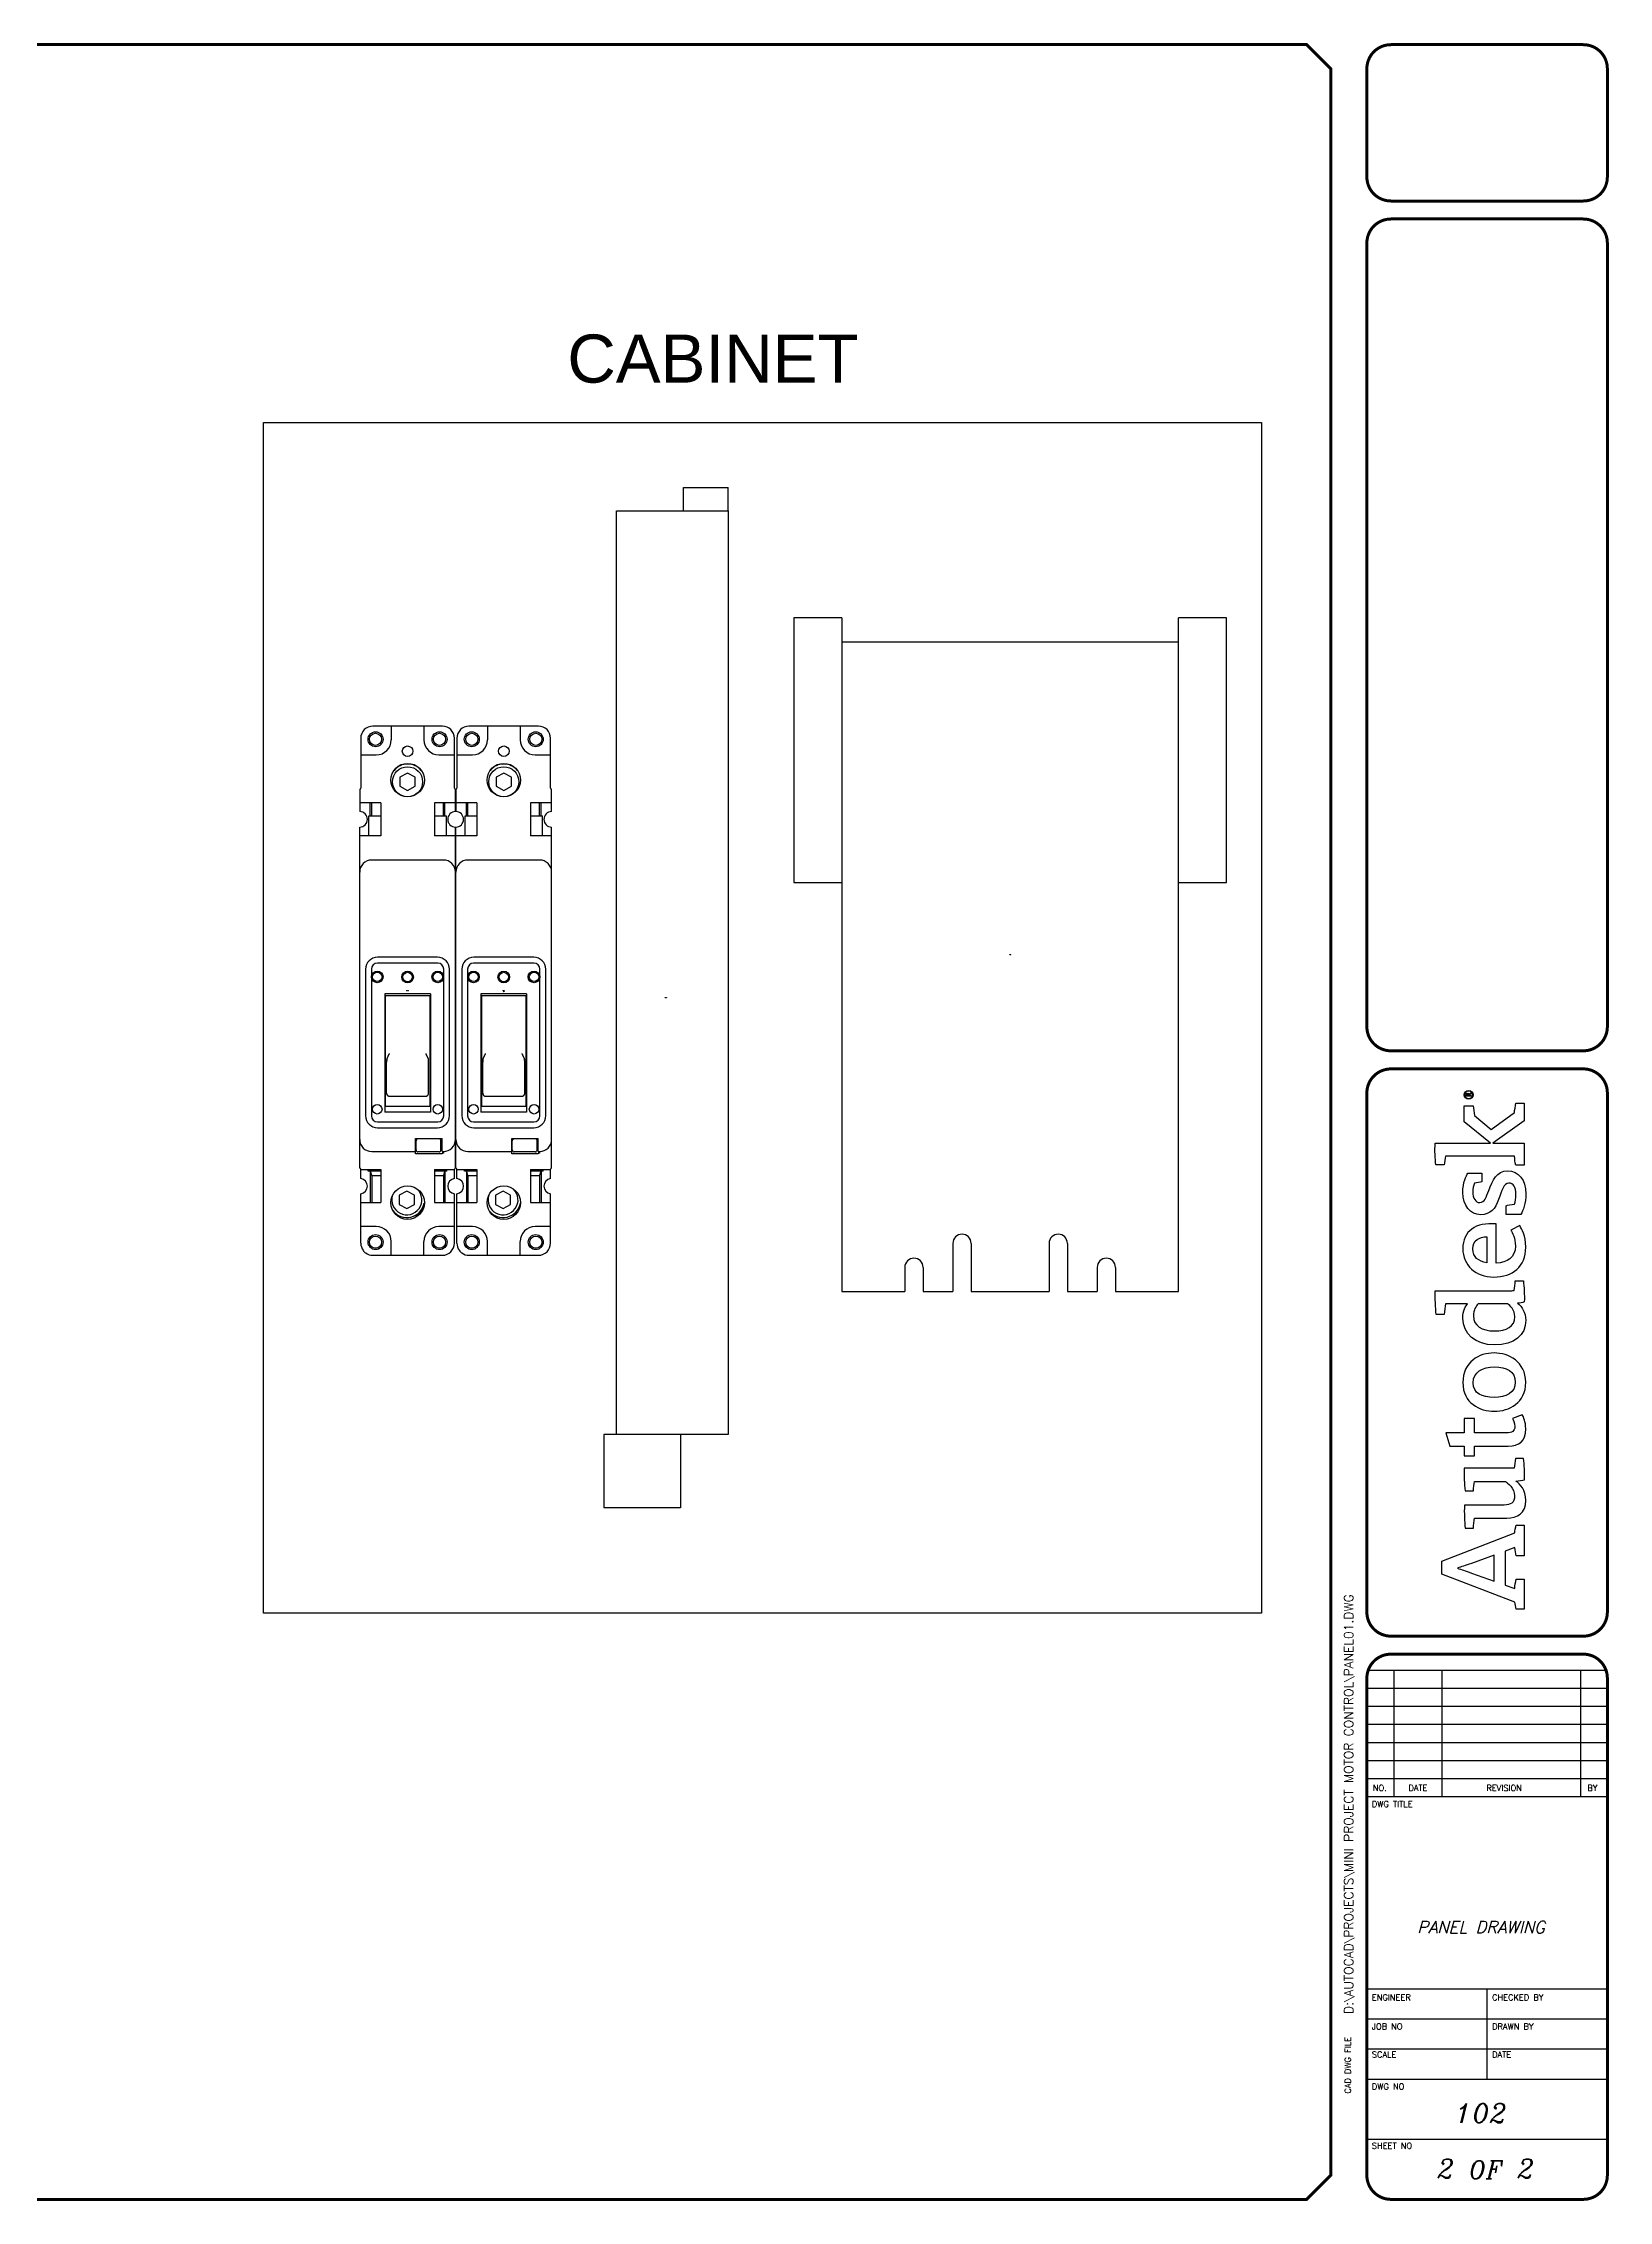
# Model space of a CAD drawing. Header units: inches. Extents: x 0 to 33.5, y 0 to 22.4.
# Drawn here: x 17.21 to 33.48, y 0.02 to 22.44 of the extents above; entities that cross this region are included whole.
import ezdxf
from ezdxf.enums import TextEntityAlignment as Align

# ---------------------------------------------------------------- set-up
doc = ezdxf.new("R2010")
doc.units = ezdxf.units.IN
doc.header["$MEASUREMENT"] = 0
for name, color, linetype in [('LAYER_1', 160, 'Continuous'), ('PRTG', 130, 'Continuous'), ('PSYMS', 7, 'Continuous'), ('PTAG', 150, 'Continuous'), ('SYMS', 7, 'Continuous'), ('TITLE', 7, 'Continuous')]:
    doc.layers.add(name, color=color, linetype=linetype)
doc.styles.add('ITALIC', font='ITALIC')
doc.styles.add('SIMPLEX', font='SIMPLEX')
doc.styles.get("Standard").update_dxf_attribs({"font": 'arial.ttf'})
doc.styles.add('WD', font='romans.shx')

# ---------------------------------------------------------------- blocks, each defined once
blk = doc.blocks.new('AI9-BLK2')
at = {"layer": 'LAYER_1', "color": 7}
blk.add_circle((0, 0), 2.03, dxfattribs=at)
blk.add_open_spline([(1.73, 0), (1.73, -1.02), (0.99, -1.75), (-0.01, -1.75), (-0.99, -1.75), (-1.73, -1.02), (-1.73, 0), (-1.73, 1.01), (-0.99, 1.75), (-0.01, 1.75), (0.99, 1.75), (1.73, 1.01), (1.73, 0)], degree=3, knots=[0, 0, 0, 0, 1, 1, 1, 2, 2, 2, 3, 3, 3, 4, 4, 4, 4], dxfattribs=at)
blk = doc.blocks.new('AI9-BLK1')
at = {"layer": 'LAYER_1', "color": 7}
for points, knots in [([(0.67, -1.05), (0.67, -1.05), (0.18, -0.36), (0.18, -0.36), (0.09, -0.24), (0.03, -0.15), (-0.06, -0.08), (0.29, -0.04), (0.5, 0.15), (0.5, 0.46), (0.5, 0.77), (0.28, 1.05), (-0.15, 1.05), (-0.15, 1.05), (-0.84, 1.05), (-0.84, 1.05), (-0.84, 1.05), (-0.84, -1.05), (-0.84, -1.05), (-0.84, -1.05), (-0.54, -1.05), (-0.54, -1.05), (-0.54, -1.05), (-0.54, -0.11), (-0.54, -0.11), (-0.37, -0.11), (-0.31, -0.16), (-0.2, -0.31), (-0.2, -0.31), (0.3, -1.05), (0.3, -1.05), (0.3, -1.05), (0.67, -1.05), (0.67, -1.05)], [0, 0, 0, 0, 1, 1, 1, 2, 2, 2, 3, 3, 3, 4, 4, 4, 5, 5, 5, 6, 6, 6, 7, 7, 7, 8, 8, 8, 9, 9, 9, 10, 10, 10, 11, 11, 11, 11]), ([(0.17, 0.46), (0.17, 0.16), (-0.08, 0.13), (-0.32, 0.13), (-0.32, 0.13), (-0.54, 0.13), (-0.54, 0.13), (-0.54, 0.13), (-0.54, 0.79), (-0.54, 0.79), (-0.54, 0.79), (-0.22, 0.79), (-0.22, 0.79), (0.06, 0.79), (0.17, 0.66), (0.17, 0.46)], [0, 0, 0, 0, 1, 1, 1, 2, 2, 2, 3, 3, 3, 4, 4, 4, 5, 5, 5, 5])]:
    blk.add_open_spline(points, degree=3, knots=knots, dxfattribs=at)
blk = doc.blocks.new('LOGO')
for points, knots in [([(147.12, 4.68), (147.07, 5.37), (147.05, 6.12), (147.05, 6.92), (147.05, 6.92), (147.05, 41.08), (147.05, 41.08), (143.39, 41.25), (139.27, 41.02), (136.06, 40.68), (136.06, 40.68), (136.06, 36.96), (136.06, 36.96), (137.72, 36.84), (139.61, 36.61), (140.98, 36.38), (140.98, 36.38), (140.99, 36.38), (140.99, 36.38), (140.99, 36.38), (140.99, 26.2), (140.99, 26.2), (139.96, 27.06), (137.95, 28.38), (134.29, 28.38), (127.26, 28.38), (121.99, 22.6), (121.99, 13.79), (121.99, 4.52), (126.57, -0.69), (133.38, -0.69), (137.1, -0.69), (139.61, 1.09), (141.27, 3.09), (141.33, 2.12), (141.61, 0.63), (141.84, 0), (145.22, -0.17), (148.71, 0.06), (151.68, 0.4), (151.68, 0.4), (151.68, 4.12), (151.68, 4.12), (150.22, 4.23), (148.43, 4.45), (147.12, 4.68)], [0, 0, 0, 0, 1, 1, 1, 2, 2, 2, 3, 3, 3, 4, 4, 4, 5, 5, 5, 6, 6, 6, 7, 7, 7, 8, 8, 8, 9, 9, 9, 10, 10, 10, 11, 11, 11, 12, 12, 12, 13, 13, 13, 14, 14, 14, 15, 15, 15, 15]), ([(229.37, 4.57), (229.37, 4.57), (221.51, 15.23), (221.51, 15.23), (221.51, 15.23), (227.98, 23.01), (227.98, 23.01), (229.35, 23.12), (231.27, 23.34), (232.41, 23.63), (232.41, 23.63), (232.41, 27.69), (232.41, 27.69), (232.41, 27.69), (225.02, 27.69), (225.02, 27.69), (225.02, 27.69), (215.2, 15.61), (215.2, 15.61), (215.2, 15.61), (215.2, 41.19), (215.2, 41.19), (211.84, 41.34), (208.17, 41.17), (205.13, 40.88), (205.13, 40.88), (205.13, 36.94), (205.13, 36.94), (206.54, 36.82), (208.02, 36.64), (209.13, 36.45), (209.13, 36.45), (209.13, 4.51), (209.13, 4.51), (207.75, 4.41), (206.35, 4.21), (205.07, 3.95), (205.07, 3.95), (205.07, 0), (205.07, 0), (205.07, 0), (215.2, 0), (215.2, 0), (215.2, 0), (215.2, 14.46), (215.2, 14.46), (215.2, 14.46), (225.55, 0), (225.55, 0), (225.55, 0), (233.71, 0), (233.71, 0), (233.71, 0), (233.71, 3.82), (233.71, 3.82), (232.17, 4.17), (230.63, 4.4), (229.37, 4.57)], [0, 0, 0, 0, 1, 1, 1, 2, 2, 2, 3, 3, 3, 4, 4, 4, 5, 5, 5, 6, 6, 6, 7, 7, 7, 8, 8, 8, 9, 9, 9, 10, 10, 10, 11, 11, 11, 12, 12, 12, 13, 13, 13, 14, 14, 14, 15, 15, 15, 16, 16, 16, 17, 17, 17, 18, 18, 18, 19, 19, 19, 19]), ([(35.2, 4.35), (35.2, 4.35), (22.07, 38.1), (22.07, 38.1), (22.07, 38.1), (16.08, 38.1), (16.08, 38.1), (16.08, 38.1), (3.2, 4.35), (3.2, 4.35), (2.17, 4.23), (0.92, 4), (0, 3.72), (0, 3.72), (0, 0), (0, 0), (0, 0), (13.72, 0), (13.72, 0), (13.72, 0), (13.72, 3.72), (13.72, 3.72), (12.41, 4), (10.86, 4.29), (9.49, 4.4), (9.49, 4.4), (11.09, 8.81), (11.09, 8.81), (11.09, 8.81), (26.77, 8.81), (26.77, 8.81), (26.77, 8.81), (28.39, 4.35), (28.39, 4.35), (27.02, 4.23), (25.77, 4), (24.51, 3.72), (24.51, 3.72), (24.51, 0), (24.51, 0), (24.51, 0), (38.69, 0), (38.69, 0), (38.69, 0), (38.69, 3.72), (38.69, 3.72), (37.89, 3.95), (36, 4.35), (35.2, 4.35)], [0, 0, 0, 0, 1, 1, 1, 2, 2, 2, 3, 3, 3, 4, 4, 4, 5, 5, 5, 6, 6, 6, 7, 7, 7, 8, 8, 8, 9, 9, 9, 10, 10, 10, 11, 11, 11, 12, 12, 12, 13, 13, 13, 14, 14, 14, 15, 15, 15, 16, 16, 16, 16]), ([(12.84, 13.84), (12.84, 13.84), (16.64, 24.31), (16.64, 24.31), (17.79, 27.46), (18.19, 28.83), (18.82, 30.89), (18.82, 30.89), (18.93, 30.89), (18.93, 30.89), (19.56, 28.89), (19.96, 27.52), (21.1, 24.31), (21.1, 24.31), (24.91, 13.84), (24.91, 13.84), (24.91, 13.84), (12.84, 13.84), (12.84, 13.84)], [0, 0, 0, 0, 1, 1, 1, 2, 2, 2, 3, 3, 3, 4, 4, 4, 5, 5, 5, 6, 6, 6, 6]), ([(70.82, 23.06), (70.82, 23.06), (70.82, 27.69), (70.82, 27.69), (70.82, 27.69), (75.28, 27.69), (75.28, 27.69), (75.28, 27.69), (75.28, 34.33), (75.28, 34.33), (75.28, 34.33), (81.35, 36.24), (81.35, 36.24), (81.35, 36.24), (81.35, 27.69), (81.35, 27.69), (81.35, 27.69), (88.04, 27.69), (88.04, 27.69), (88.04, 27.69), (88.04, 23.06), (88.04, 23.06), (88.04, 23.06), (81.35, 23.06), (81.35, 23.06), (81.35, 23.06), (81.35, 8.35), (81.35, 8.35), (81.35, 5.61), (82.09, 4.35), (84.32, 4.35), (85.98, 4.35), (87.47, 5.15), (87.98, 5.49), (87.98, 5.49), (89.7, 0.92), (89.7, 0.92), (88.67, 0.34), (86.5, -0.69), (83.24, -0.69), (77.57, -0.69), (75.28, 2.4), (75.28, 7.38), (75.28, 7.38), (75.28, 23.06), (75.28, 23.06), (75.28, 23.06), (70.82, 23.06), (70.82, 23.06)], [0, 0, 0, 0, 1, 1, 1, 2, 2, 2, 3, 3, 3, 4, 4, 4, 5, 5, 5, 6, 6, 6, 7, 7, 7, 8, 8, 8, 9, 9, 9, 10, 10, 10, 11, 11, 11, 12, 12, 12, 13, 13, 13, 14, 14, 14, 15, 15, 15, 16, 16, 16, 16]), ([(59.65, -0.06), (59.48, 0.63), (59.2, 2.57), (59.14, 3.83), (57.76, 2), (54.9, -0.74), (50.21, -0.74), (44.21, -0.74), (41.98, 3.15), (41.98, 8.07), (41.98, 8.07), (41.98, 22.94), (41.98, 22.94), (40.6, 23.17), (38.77, 23.4), (37.34, 23.51), (37.34, 23.51), (37.34, 27.29), (37.34, 27.29), (40.32, 27.57), (44.38, 27.8), (48.04, 27.63), (48.04, 27.63), (48.04, 9.33), (48.04, 9.33), (48.04, 6.24), (49.13, 4.46), (52.27, 4.46), (55.76, 4.46), (58.39, 7.89), (58.97, 8.64), (58.97, 8.64), (58.97, 23), (58.97, 23), (57.76, 23.17), (56.05, 23.4), (54.62, 23.51), (54.62, 23.51), (54.62, 27.29), (54.62, 27.29), (57.59, 27.69), (61.54, 27.8), (65.03, 27.69), (65.03, 27.69), (65.03, 4.63), (65.03, 4.63), (66.35, 4.4), (68.12, 4.18), (69.61, 4.06), (69.61, 4.06), (69.61, 0.34), (69.61, 0.34), (66.69, 0), (62.97, -0.23), (59.65, -0.06)], [0, 0, 0, 0, 1, 1, 1, 2, 2, 2, 3, 3, 3, 4, 4, 4, 5, 5, 5, 6, 6, 6, 7, 7, 7, 8, 8, 8, 9, 9, 9, 10, 10, 10, 11, 11, 11, 12, 12, 12, 13, 13, 13, 14, 14, 14, 15, 15, 15, 16, 16, 16, 17, 17, 17, 18, 18, 18, 18]), ([(104.75, -0.69), (95.2, -0.69), (91.36, 6.98), (91.36, 13.79), (91.36, 20.6), (95.08, 28.38), (104.64, 28.38), (114.13, 28.38), (118.31, 20.77), (118.31, 13.96), (118.31, 7.21), (114.25, -0.69), (104.75, -0.69)], [0, 0, 0, 0, 1, 1, 1, 2, 2, 2, 3, 3, 3, 4, 4, 4, 4]), ([(104.52, 23.63), (99.6, 23.63), (97.77, 19.45), (97.77, 13.96), (97.77, 8.47), (99.89, 4.12), (104.81, 4.12), (109.78, 4.12), (111.84, 8.24), (111.84, 13.79), (111.84, 19.28), (109.5, 23.63), (104.52, 23.63)], [0, 0, 0, 0, 1, 1, 1, 2, 2, 2, 3, 3, 3, 4, 4, 4, 4]), ([(140.99, 7.61), (140.3, 6.69), (138.18, 4.35), (135.04, 4.35), (130.46, 4.35), (128.46, 8.12), (128.46, 13.84), (128.46, 19.62), (130.92, 23.46), (135.38, 23.46), (138.3, 23.46), (139.9, 22.31), (140.99, 21.34), (140.99, 21.34), (140.99, 7.61), (140.99, 7.61)], [0, 0, 0, 0, 1, 1, 1, 2, 2, 2, 3, 3, 3, 4, 4, 4, 5, 5, 5, 5]), ([(167.59, 4.06), (171.42, 4.06), (173.77, 5.49), (175.03, 6.24), (175.03, 6.24), (177.14, 2.06), (177.14, 2.06), (175.54, 1.09), (172.57, -0.69), (167.19, -0.69), (158.15, -0.69), (153.35, 5.49), (153.35, 14.02), (153.35, 22.48), (158.9, 28.38), (166.45, 28.38), (174.57, 28.38), (178.75, 22.48), (177.89, 12.93), (177.89, 12.93), (159.75, 12.93), (159.75, 12.93), (160.04, 7.89), (162.33, 4.06), (167.59, 4.06)], [0, 0, 0, 0, 1, 1, 1, 2, 2, 2, 3, 3, 3, 4, 4, 4, 5, 5, 5, 6, 6, 6, 7, 7, 7, 8, 8, 8, 8]), ([(172, 17.28), (171.88, 20.77), (170.39, 23.74), (166.33, 23.74), (162.61, 23.74), (160.55, 21.22), (159.92, 17.28), (159.92, 17.28), (172, 17.28), (172, 17.28)], [0, 0, 0, 0, 1, 1, 1, 2, 2, 2, 3, 3, 3, 3]), ([(193.34, 16.37), (190.23, 17.59), (187.77, 18.32), (187.77, 20.51), (187.77, 22.57), (189.85, 23.75), (192.61, 23.75), (194.13, 23.75), (195.63, 23.45), (196.75, 23.05), (196.92, 21.88), (197.07, 20.09), (197.32, 19.59), (197.32, 19.59), (201.33, 19.59), (201.33, 19.59), (201.33, 19.59), (201.33, 26.12), (201.33, 26.12), (200.23, 26.79), (197.13, 28.37), (192.35, 28.37), (186.46, 28.37), (182.17, 24.96), (182.17, 20.07), (182.17, 15.66), (184.93, 13.39), (189.13, 11.89), (193.39, 10.37), (196.74, 9.33), (196.74, 7.16), (196.74, 5.06), (194.96, 3.86), (191.41, 3.86), (189.95, 3.86), (188.14, 4.14), (187.03, 4.55), (186.85, 5.85), (186.59, 7.84), (186.3, 8.37), (186.3, 8.37), (182.29, 8.37), (182.29, 8.37), (182.29, 8.37), (182.29, 1.6), (182.29, 1.6), (182.29, 1.6), (182.29, 1.6), (182.29, 1.6), (184.06, 0.46), (187.46, -0.76), (191.78, -0.76), (198.3, -0.76), (202.45, 2.57), (202.45, 7.83), (202.45, 12.53), (197.83, 14.62), (193.34, 16.37)], [0, 0, 0, 0, 1, 1, 1, 2, 2, 2, 3, 3, 3, 4, 4, 4, 5, 5, 5, 6, 6, 6, 7, 7, 7, 8, 8, 8, 9, 9, 9, 10, 10, 10, 11, 11, 11, 12, 12, 12, 13, 13, 13, 14, 14, 14, 15, 15, 15, 16, 16, 16, 17, 17, 17, 18, 18, 18, 19, 19, 19, 19])]:
    blk.add_open_spline(points, degree=3, knots=knots)
for name, p in [('AI9-BLK2', (237.56, 25.66)), ('AI9-BLK1', (237.76, 25.67))]:
    blk.add_blockref(name, p)
blk = doc.blocks.new('NO_NUM_acade_title')
at = {"layer": 'TITLE'}
for p, q in [((30.594, 22.177), (30.594, 20.781)), ((30.969, 5.531), (33.469, 5.531)), ((31.25, 5.531), (31.25, 4.219)), ((31.75, 5.531), (31.75, 4.219)), ((33.188, 5.531), (33.188, 4.219)), ((30.969, 5.344), (33.469, 5.344)), ((30.969, 5.156), (33.469, 5.156)), ((30.969, 4.969), (33.469, 4.969)), ((30.969, 4.781), (33.469, 4.781)), ((30.969, 4.594), (33.469, 4.594)), ((30.969, 4.406), (33.469, 4.406)), ((30.969, 4.219), (33.469, 4.219)), ((30.594, 0.281), (30.594, 2.214)), ((30.969, 2.219), (33.469, 2.219)), ((32.219, 1.281), (32.219, 2.219)), ((30.969, 1.906), (33.469, 1.906)), ((30.969, 1.594), (33.469, 1.594)), ((30.969, 1.281), (33.469, 1.281)), ((30.969, 0.656), (33.469, 0.656))]:
    blk.add_line(p, q, dxfattribs=at)
at = {"layer": 'TITLE', "const_width": 0.0312}
blk.add_lwpolyline([(30.594, 0.281), (30.594, 22.177), (30.344, 22.427), (0.281, 22.427), (0.031, 22.177), (0.031, 0.281), (0.281, 0.031), (30.344, 0.031)], close=True, dxfattribs=at)
for points in [[(31.219, 22.427, 0.414214), (30.969, 22.177, 0.414214)], [(33.469, 22.177, 0.414214), (33.219, 22.427, 0.414214)], [(30.969, 21.052, 0.414214), (31.219, 20.802, 0.414214)], [(33.219, 20.802, 0.414214), (33.469, 21.052, 0.414214)], [(31.219, 20.615, 0.414214), (30.969, 20.365, 0.414214)], [(33.469, 20.365, 0.414214), (33.219, 20.615, 0.414214)], [(30.969, 12.219, 0.414214), (31.219, 11.969, 0.414214)], [(33.219, 11.969, 0.414214), (33.469, 12.219, 0.414214)], [(31.219, 11.781, 0.414214), (30.969, 11.531, 0.414214)], [(33.469, 11.531, 0.414214), (33.219, 11.781, 0.414214)], [(30.969, 6.135, 0.414214), (31.219, 5.885, 0.414214)], [(33.219, 5.885, 0.414214), (33.469, 6.135, 0.414214)], [(31.219, 5.698, 0.414214), (30.969, 5.448, 0.414214)], [(33.469, 5.448, 0.414214), (33.219, 5.698, 0.414214)], [(30.969, 0.281, 0.414214), (31.219, 0.031, 0.414214)], [(33.219, 0.031, 0.414214), (33.469, 0.281, 0.414214)]]:
    blk.add_lwpolyline(points, format="xyb", dxfattribs=at)
for points in [[(33.219, 22.427), (31.219, 22.427)], [(30.969, 22.177), (30.969, 21.052)], [(33.469, 22.177), (33.469, 21.052)], [(33.219, 20.802), (31.219, 20.802)], [(33.219, 20.615), (31.219, 20.615)], [(30.969, 20.365), (30.969, 12.219)], [(33.469, 20.365), (33.469, 12.219)], [(31.219, 11.969), (33.219, 11.969)], [(31.219, 11.781), (33.219, 11.781)], [(31.219, 5.885), (33.219, 5.885)], [(31.219, 5.698), (33.219, 5.698)], [(30.969, 5.448), (30.969, 0.281)], [(33.469, 5.448), (33.469, 0.281)], [(31.219, 0.031), (33.219, 0.031)]]:
    blk.add_lwpolyline(points, dxfattribs=at)
at = {"layer": 'TITLE', "color": 7, "const_width": 0.0312}
for points in [[(30.969, 11.531), (30.969, 6.135)], [(33.469, 11.531), (33.469, 6.135)]]:
    blk.add_lwpolyline(points, dxfattribs=at)
at = {"xscale": 0.02250000000000085, "yscale": 0.02250000000000085, "zscale": 0.02250000000000085, "rotation": 90}
blk.add_blockref('LOGO', (32.605, 6.167), dxfattribs=at)
at = {"layer": 'TITLE', "color": 1}
for s, height, style, p in [('NO.', 0.0625, 'SIMPLEX', (31.104, 4.307)), ('DATE', 0.0625, 'SIMPLEX', (31.5, 4.307)), ('REVISION', 0.0625, 'SIMPLEX', (32.396, 4.307)), ('BY', 0.0625, 'SIMPLEX', (33.313, 4.307)), ('OF', 0.1875, 'ITALIC', (32.208, 0.339))]:
    blk.add_text(s, height=height, dxfattribs=dict(at, style=style)).set_placement(p, align=Align.MIDDLE)
at = {"layer": 'TITLE', "color": 1, "style": 'SIMPLEX'}
for s, p in [('DWG TITLE', (31.021, 4.109)), ('ENGINEER', (31.021, 2.099)), ('CHECKED BY', (32.271, 2.099)), ('JOB NO', (31.021, 1.797)), ('DRAWN BY', (32.271, 1.797)), ('SCALE', (31.021, 1.505)), ('DATE', (32.271, 1.505)), ('DWG NO', (31.021, 1.172)), ('SHEET NO', (31.021, 0.557))]:
    blk.add_text(s, height=0.0625, dxfattribs=at).set_placement(p)
blk.add_text('CAD DWG FILE', height=0.0625, rotation=90, dxfattribs=at).set_placement((30.802, 1.13))
at = {"layer": 'TITLE', "color": 1, "style": 'ITALIC'}
for tag, height, p in [('TITLE#1', 0.125, (32.156, 3.406)), ('TITLE#2', 0.125, (32.156, 3.204)), ('TITLE#3', 0.125, (32.156, 3.001)), ('TITLE#4', 0.125, (32.156, 2.799)), ('DWG#', 0.2, (32.156, 0.826))]:
    blk.add_attdef(tag, text='', height=height, dxfattribs=at).set_placement(p, align=Align.CENTER)
at = {"layer": 'TITLE', "color": 1, "style": 'SIMPLEX'}
blk.add_attdef('CAD#', (30.826, 1.958), '', height=0.0938, rotation=90, dxfattribs=at)
at = {"layer": 'TITLE', "color": 1}
for tag, p, height, style in [('ENGINEER', (31.237, 1.958), 0.0938, 'ITALIC'), ('CHKDBY', (32.424, 1.958), 0.0938, 'ITALIC'), ('JOB#', (31.464, 1.644), 0.0938, 'SIMPLEX'), ('DRAWNBY', (32.494, 1.644), 0.0938, 'ITALIC'), ('SCALE', (31.353, 1.344), 0.0938, 'SIMPLEX'), ('DATE', (32.408, 1.344), 0.0938, 'SIMPLEX'), ('SHTS', (32.532, 0.25), 0.2, 'ITALIC')]:
    blk.add_attdef(tag, p, '', height=height, dxfattribs=dict(at, style=style))
at = {"layer": 'TITLE', "color": 1, "style": 'ITALIC'}
blk.add_attdef('SH#', text='', height=0.2, dxfattribs=at).set_placement((31.881, 0.25), align=Align.RIGHT)
at = {"layer": 'TITLE', "color": 7, "flags": 9}
blk.add_attdef('WD_TB', (31.219, 0.031), '', height=0.125, dxfattribs=at)
blk = doc.blocks.new('ef_1p')
at = {"linetype": 'Continuous'}
for p, q in [((0.859, 0.969), (0.136, 0.969)), ((0.327, 0.969), (0.327, 0.826)), ((0.668, 0.969), (0.668, 0.826)), ((0.011, 0.844), (0.011, 0.324)), ((0.984, 0.324), (0.984, 0.844)), ((0.011, 0.67), (0.172, 0.67)), ((0.498, 0.481), (0.418, 0.438)), ((0.577, 0.438), (0.498, 0.481)), ((0.824, 0.67), (0.984, 0.67)), ((0, 0.313), (0, 0.08)), ((0.418, 0.438), (0.418, 0.344)), ((0.418, 0.344), (0.498, 0.301)), ((0.498, 0.301), (0.577, 0.344)), ((0.577, 0.344), (0.577, 0.438)), ((0.995, 0.08), (0.995, 0.313)), ((0.219, 0.172), (0, 0.172)), ((0.095, -0.172), (0.095, 0.037)), ((0.095, 0.037), (0.219, 0.037)), ((0.109, 0.037), (0.109, 0.172)), ((0.125, 0.037), (0.125, 0.172)), ((0.219, 0.172), (0.219, -0.172)), ((0.776, 0.172), (0.776, -0.172)), ((0.995, 0.172), (0.776, 0.172)), ((0.776, 0.037), (0.901, 0.037)), ((0.87, 0.037), (0.87, 0.172)), ((0.886, 0.037), (0.886, 0.172)), ((0.901, -0.172), (0.901, 0.037)), ((0, -3.625), (0, -0.08)), ((0.219, -0.172), (0, -0.172)), ((0.995, -0.172), (0.776, -0.172)), ((0.995, -3.625), (0.995, -0.08)), ((0.87, -0.423), (0.125, -0.423)), ((0.061, -1.559), (0.061, -3.08)), ((0.122, -1.556), (0.122, -3.083)), ((0.811, -1.494), (0.184, -1.494)), ((0.809, -1.434), (0.186, -1.434)), ((0.873, -3.083), (0.873, -1.556)), ((0.934, -3.08), (0.934, -1.559)), ((0.735, -1.812), (0.26, -1.812)), ((0.26, -1.812), (0.26, -3.044)), ((0.735, -1.835), (0.26, -1.835)), ((0.268, -2.986), (0.268, -1.835)), ((0.728, -1.835), (0.728, -2.986)), ((0.735, -1.812), (0.735, -3.044)), ((0.279, -2.847), (0.279, -2.523)), ((0.716, -2.847), (0.716, -2.523)), ((0.309, -2.878), (0.686, -2.878)), ((0.735, -2.986), (0.26, -2.986)), ((0.735, -3.044), (0.26, -3.044)), ((0.184, -3.145), (0.811, -3.145)), ((0.186, -3.205), (0.809, -3.205)), ((0.581, -3.316), (0.856, -3.316)), ((0.581, -3.476), (0.581, -3.316)), ((0.586, -3.436), (0.586, -3.341)), ((0.825, -3.321), (0.606, -3.321)), ((0.845, -3.436), (0.845, -3.341)), ((0.856, -3.453), (0.856, -3.316)), ((0.125, -3.453), (0.581, -3.453)), ((0.856, -3.476), (0.581, -3.476)), ((0.825, -3.456), (0.606, -3.456)), ((0.856, -3.453), (0.87, -3.453)), ((0.856, -3.469), (0.856, -3.476)), ((0.87, -3.469), (0.856, -3.469)), ((0.87, -3.453), (0.87, -3.469)), ((0.011, -3.733), (0.011, -3.636)), ((0.011, -3.64), (0.219, -3.64)), ((0.088, -3.656), (0.088, -3.64)), ((0.219, -3.656), (0.088, -3.656)), ((0.109, -3.656), (0.109, -3.984)), ((0.125, -3.703), (0.112, -3.656)), ((0.125, -3.703), (0.125, -3.984)), ((0.125, -3.703), (0.219, -3.703)), ((0.219, -3.64), (0.219, -3.984)), ((0.776, -3.64), (0.776, -3.984)), ((0.776, -3.64), (0.984, -3.64)), ((0.907, -3.656), (0.776, -3.656)), ((0.776, -3.703), (0.87, -3.703)), ((0.883, -3.656), (0.87, -3.703)), ((0.87, -3.703), (0.87, -3.984)), ((0.886, -3.656), (0.886, -3.984)), ((0.907, -3.656), (0.907, -3.64)), ((0.984, -3.733), (0.984, -3.636)), ((0.011, -4.406), (0.011, -3.891)), ((0.011, -3.984), (0.219, -3.984)), ((0.49, -3.865), (0.412, -3.908)), ((0.412, -3.908), (0.412, -4.002)), ((0.412, -4.002), (0.49, -4.045)), ((0.49, -3.865), (0.49, -3.865)), ((0.569, -3.908), (0.49, -3.865)), ((0.49, -4.045), (0.569, -4.002)), ((0.569, -4.002), (0.569, -3.908)), ((0.776, -3.984), (0.984, -3.984)), ((0.984, -4.406), (0.984, -3.891)), ((0.172, -4.232), (0.011, -4.232)), ((0.984, -4.232), (0.824, -4.232)), ((0.327, -4.531), (0.327, -4.388)), ((0.668, -4.531), (0.668, -4.388)), ((0.136, -4.531), (0.859, -4.531))]:
    blk.add_line(p, q, dxfattribs=at)
for centre, radius in [((0.165, 0.832), 0.078), ((0.83, 0.832), 0.078), ((0.165, 0.832), 0.063), ((0.498, 0.708), 0.055), ((0.83, 0.832), 0.063), ((0.498, 0.408), 0.174), ((0.498, 0.391), 0.156), ((0.183, -1.638), 0.0605), ((0.183, -1.638), 0.049), ((0.498, -1.639), 0.0605), ((0.498, -1.639), 0.049), ((0.812, -1.638), 0.0605), ((0.812, -1.638), 0.049), ((0.183, -3.014), 0.049), ((0.812, -3.014), 0.049), ((0.498, -3.984), 0.174), ((0.165, -4.394), 0.078), ((0.165, -4.394), 0.063), ((0.83, -4.394), 0.078), ((0.83, -4.394), 0.063)]:
    blk.add_circle(centre, radius, dxfattribs=at)
for centre, radius, start, end in [((0.136, 0.844), 0.125, 90, 180), ((0.859, 0.844), 0.125, 0, 90), ((0.172, 0.826), 0.156, 270, 0), ((0.824, 0.826), 0.156, 180, 270), ((0.498, 0.391), 0.184, 39.8945, 140.1055), ((0, 0.324), 0.011, 270, 0), ((0.995, 0.324), 0.011, 180, 270), ((0, 0), 0.08, 270, 90), ((0.995, 0), 0.08, 90, 270), ((0.125, -0.548), 0.125, 90, 180), ((0.87, -0.548), 0.125, 0, 90), ((0.186, -1.559), 0.125, 90, 180), ((0.184, -1.556), 0.062, 90, 180), ((0.809, -1.559), 0.125, 0, 90), ((0.811, -1.556), 0.062, 0, 90), ((0.186, -3.08), 0.125, 180, 270), ((0.184, -3.083), 0.062, 180, 270), ((0.809, -3.08), 0.125, 270, 0), ((0.811, -3.083), 0.062, 270, 0), ((0.125, -3.328), 0.125, 180, 270), ((0.606, -3.341), 0.02, 90, 180), ((0.825, -3.341), 0.02, 0, 90), ((0.87, -3.328), 0.125, 270, 0), ((0.606, -3.436), 0.02, 180, 270), ((0.825, -3.436), 0.02, 270, 0), ((0, -3.636), 0.011, 0, 90), ((0, -3.812), 0.08, 277.9032, 82.0968), ((0.995, -3.812), 0.08, 97.9032, 262.0968), ((0.995, -3.636), 0.011, 90, 180), ((0.49, -3.955), 0.156, 161.6397, 46.2696), ((0.49, -3.955), 0.184, 217.4255, 349.6357), ((0.49, -3.955), 0.184, 217.344, 349.1706), ((0.172, -4.388), 0.156, 0, 90), ((0.824, -4.388), 0.156, 90, 180), ((0.136, -4.406), 0.125, 180, 216.0035), ((0.136, -4.406), 0.125, 216.0035, 233.9965), ((0.859, -4.406), 0.125, 270, 0), ((0.136, -4.406), 0.125, 233.9965, 270)]:
    blk.add_arc(centre, radius, start, end, dxfattribs=at)
for points in [[(0.282, -2.496), (0.284, -2.49), (0.286, -2.484), (0.288, -2.479), (0.291, -2.473), (0.293, -2.467), (0.296, -2.462), (0.299, -2.456), (0.301, -2.451), (0.304, -2.445), (0.307, -2.44), (0.309, -2.435)], [(0.686, -2.435), (0.688, -2.44), (0.691, -2.445), (0.694, -2.451), (0.696, -2.456), (0.699, -2.462), (0.702, -2.467), (0.704, -2.473), (0.707, -2.479), (0.709, -2.484), (0.711, -2.49), (0.713, -2.496)], [(0.282, -2.496), (0.281, -2.502), (0.28, -2.508), (0.279, -2.513), (0.279, -2.518), (0.279, -2.523)], [(0.716, -2.523), (0.716, -2.518), (0.716, -2.513), (0.715, -2.508), (0.714, -2.502), (0.713, -2.496)], [(0.279, -2.847), (0.279, -2.849), (0.279, -2.851), (0.279, -2.853), (0.28, -2.855), (0.28, -2.857), (0.281, -2.859), (0.282, -2.861), (0.283, -2.863), (0.284, -2.864), (0.285, -2.866), (0.287, -2.868), (0.288, -2.869), (0.29, -2.871), (0.292, -2.872), (0.293, -2.873), (0.295, -2.874), (0.297, -2.875), (0.299, -2.876), (0.301, -2.876), (0.303, -2.877), (0.305, -2.877), (0.308, -2.877), (0.309, -2.878)], [(0.686, -2.878), (0.687, -2.877), (0.69, -2.877), (0.692, -2.877), (0.694, -2.876), (0.696, -2.876), (0.698, -2.875), (0.7, -2.874), (0.702, -2.873), (0.703, -2.872), (0.705, -2.871), (0.707, -2.869), (0.708, -2.868), (0.71, -2.866), (0.711, -2.864), (0.712, -2.863), (0.713, -2.861), (0.714, -2.859), (0.715, -2.857), (0.715, -2.855), (0.716, -2.853), (0.716, -2.851), (0.716, -2.849), (0.716, -2.847)]]:
    blk.add_spline(points, degree=3, dxfattribs=at)
blk = doc.blocks.new('14b-a')
for p, q in [((-1.25, 6.75), (-1.25, 4.001)), ((-0.75, 6.75), (-1.25, 6.75)), ((-0.75, 6.75), (-0.75, -0.25)), ((2.75, -0.25), (2.75, 6.75)), ((3.25, 6.75), (2.75, 6.75)), ((3.25, 4.001), (3.25, 6.75)), ((2.75, 6.5), (-0.75, 6.5)), ((-1.25, 4.001), (-0.75, 4.001)), ((2.75, 4.001), (3.25, 4.001)), ((0.405, 0.25), (0.405, -0.25)), ((0.595, 0.25), (0.595, -0.25)), ((1.405, 0.25), (1.405, -0.25)), ((1.595, 0.25), (1.595, -0.25)), ((-0.095, 0), (-0.095, -0.25)), ((0.095, 0), (0.095, -0.25)), ((1.905, 0), (1.905, -0.25)), ((2.095, 0), (2.095, -0.25)), ((-0.75, -0.25), (-0.095, -0.25)), ((0.095, -0.25), (0.405, -0.25)), ((0.595, -0.25), (1.405, -0.25)), ((1.595, -0.25), (1.905, -0.25)), ((2.095, -0.25), (2.75, -0.25))]:
    blk.add_line(p, q)
for centre in [(0.5, 0.25), (1.5, 0.25), (0, 0), (2, 0)]:
    blk.add_arc(centre, 0.095, 0, 180)
blk = doc.blocks.new('1771-IOsimple')
for p, q in [((0.8295, 10.6055), (1.2915, 10.6055)), ((0.8295, 10.3625), (0.8295, 10.6055)), ((1.2915, 10.3625), (1.2915, 10.6055)), ((0.1315, 10.3625), (1.2915, 10.3625)), ((0.1315, 0.7625), (0.1315, 10.3625)), ((1.2915, 10.3625), (1.2915, 0.7625)), ((1.2915, 0.7625), (0, 0.7625)), ((0, 0.7625), (0, 0)), ((0.799, 0.7625), (0.799, 0)), ((0.799, 0), (0, 0))]:
    blk.add_line(p, q)

msp = doc.modelspace()

# ---------------------------------------------------------------- linework, layer by layer
at = {"layer": 'SYMS'}
msp.add_lwpolyline([(19.5, 18.5), (29.875, 18.5), (29.875, 6.125), (19.5, 6.125)], close=True, dxfattribs=at)

# ---------------------------------------------------------------- block references
ref = msp.add_blockref('NO_NUM_acade_title', (0, 0))
ref.add_attrib('SHTS', '2', (32.532, 0.25), dxfattribs={"layer": 'TITLE', "color": 1, "height": 0.2, "style": 'ITALIC'})
ref.add_attrib('DWG#', '102', dxfattribs={"layer": 'TITLE', "color": 1, "height": 0.2, "style": 'ITALIC'}).set_placement((32.156, 0.826), align=Align.CENTER)
ref.add_attrib('TITLE#4', 'PANEL DRAWING', dxfattribs={"layer": 'TITLE', "color": 1, "height": 0.125, "style": 'ITALIC'}).set_placement((32.156, 2.799), align=Align.CENTER)
ref.add_attrib('SH#', '2', dxfattribs={"layer": 'TITLE', "color": 1, "height": 0.2, "style": 'ITALIC'}).set_placement((31.881, 0.25), align=Align.RIGHT)
ref.add_attrib('CAD#', 'D:\\AUTOCAD\\PROJECTS\\MINI PROJECT MOTOR CONTROL\\PANEL01.DWG', (30.826, 1.958), dxfattribs={"layer": 'TITLE', "color": 1, "height": 0.09375, "rotation": 90, "style": 'SIMPLEX'})
at = {"layer": 'PSYMS'}
ref = msp.add_blockref('1771-IOsimple', (23.037, 7.218), dxfattribs=at)
ref.add_attrib('P_TAG1', 'PLC130', dxfattribs={"layer": 'PTAG', "height": 0.00492, "style": 'WD', "flags": 8}).set_placement((23.682, 12.521), align=Align.MIDDLE_CENTER)
ref = msp.add_blockref('14b-a', (26.261, 9.718), dxfattribs=at)
ref.add_attrib('P_TAG1', 'M120', dxfattribs={"layer": 'PTAG', "height": 0.00492, "style": 'WD', "flags": 8}).set_placement((27.261, 12.968), align=Align.MIDDLE_CENTER)
ref = msp.add_blockref('ef_1p', (20.5, 14.375), dxfattribs=at)
ref.add_attrib('P_TAG1', 'CB100', dxfattribs={"layer": 'PTAG', "height": 0.00492, "style": 'WD', "flags": 8}).set_placement((20.997, 12.594), align=Align.MIDDLE_CENTER)
ref = msp.add_blockref('ef_1p', (21.5, 14.375), dxfattribs=at)
ref.add_attrib('P_TAG1', 'CB125', dxfattribs={"layer": 'PTAG', "height": 0.00492, "style": 'WD', "flags": 8}).set_placement((21.997, 12.594), align=Align.MIDDLE_CENTER)
ref.add_attrib('RATING1', '15A', dxfattribs={"layer": 'PRTG', "height": 0.00492, "style": 'WD', "flags": 8}).set_placement((21.997, 12.583), align=Align.CENTER)

# ---------------------------------------------------------------- texts
at = {"layer": 'SYMS'}
msp.add_text('CABINET', height=0.5, dxfattribs=at).set_placement((22.658, 18.914))

doc.saveas('drawing.dxf')
